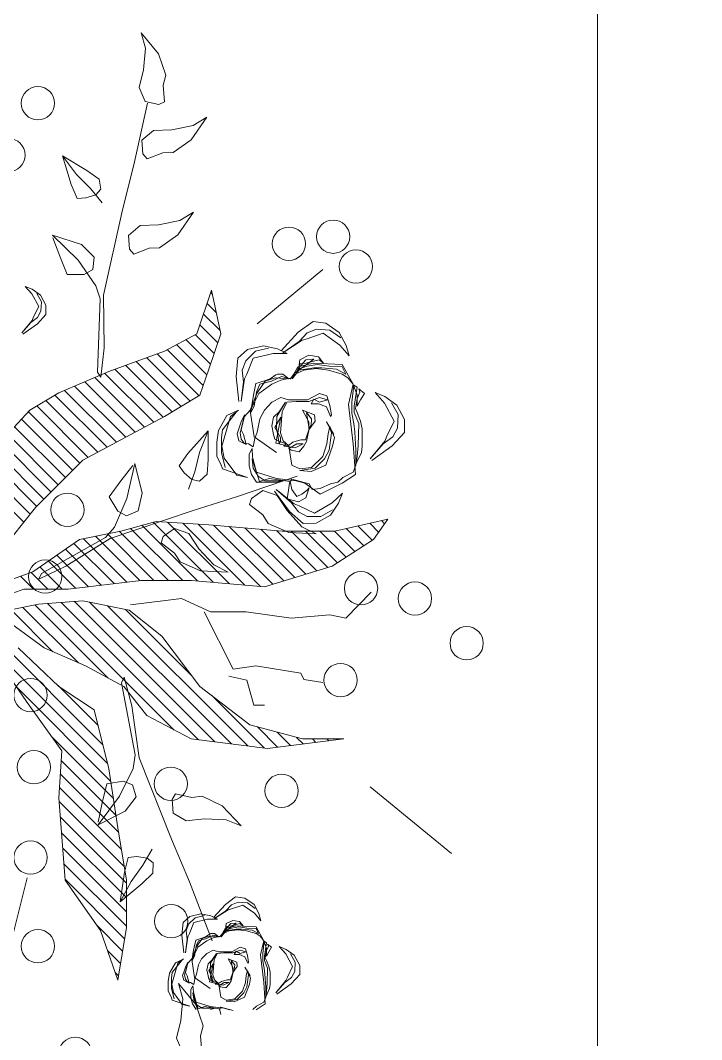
# Model space of a CAD drawing. Header units: millimetres. Extents: x -122165 to 59500, y -31598 to 53500.
# Drawn here: x 30374 to 30723, y -1679 to -1157 of the extents above; entities that cross this region are included whole.
import ezdxf

# ---------------------------------------------------------------- set-up
doc = ezdxf.new("R2010")
doc.units = ezdxf.units.MM
doc.header["$MEASUREMENT"] = 0
for name, color, linetype, lineweight in [('ARC_A_ R.C.C', 162, 'Continuous', 40), ('ARC_A_R.C.C. Hatch', 8, 'Continuous', 5), ('ARC_D_W Block', 252, 'Continuous', 20), ('Lan_Planter', 74, 'Continuous', 13)]:
    doc.layers.add(name, color=color, linetype=linetype, lineweight=lineweight)

# ---------------------------------------------------------------- blocks, each defined once
blk = doc.blocks.new('ARC$1$Existing Layout$0$col gf 180116')
at = {"layer": 'ARC_A_R.C.C. Hatch'}
h = blk.add_hatch(color=256, dxfattribs=at)
h.dxf.hatch_style = 1
h.paths.add_polyline_path([(201.73999, 26.78621), (202.64, 26.78621), (202.64, 26.48621), (201.73999, 26.48621)])
edge = h.paths.add_edge_path()
edge.add_line((216.33999, 22.98621), (216.13999, 22.98621))
edge.add_line((216.13999, 22.98621), (216.13999, 25.58621))
edge.add_line((216.13999, 25.58621), (218.33999, 25.58621))
edge.add_line((218.33999, 25.58621), (218.33999, 22.98621))
edge.add_line((218.33999, 22.98621), (218.03999, 22.98621))
h.paths.add_polyline_path([(207.13999, 25.88621), (207.43999, 25.88621), (207.43999, 26.78621), (207.13999, 26.78621)])
h.paths.add_polyline_path([(208.03999, 20.48621), (208.03999, 20.78621), (207.13999, 20.78621), (207.13999, 20.48621)])
h.paths.add_polyline_path([(202.63999, 32.78621), (202.63999, 32.48621), (201.73999, 32.48621), (201.73999, 32.78621)])
h.paths.add_polyline_path([(191.23999, 20.48621), (191.23999, 20.78621), (190.33999, 20.78621), (190.33999, 20.48621)])
h.paths.add_polyline_path([(184.03999, 20.48621), (184.03999, 20.78621), (183.13999, 20.78621), (183.13999, 20.48621)])
h.paths.add_polyline_path([(220.63999, 14.18621), (220.33999, 14.18621), (220.33999, 13.28621), (220.63999, 13.28621)])
h.paths.add_polyline_path([(220.63999, 20.48621), (220.63999, 20.78621), (219.73999, 20.78621), (219.73999, 20.48621)])
h.paths.add_polyline_path([(220.63999, 25.28621), (220.63999, 25.58621), (219.73999, 25.58621), (219.73999, 25.28621)])
h.paths.add_polyline_path([(220.63999, 32.78621), (220.63999, 32.48621), (219.73999, 32.48621), (219.73999, 32.78621)])
h.paths.add_polyline_path([(220.33999, 37.28621), (220.63999, 37.28621), (220.63999, 38.18621), (220.33999, 38.18621)])
h.paths.add_polyline_path([(201.13999, 43.28621), (201.43999, 43.28621), (201.43999, 44.18621), (201.13999, 44.18621)])
h.paths.add_polyline_path([(196.33999, 43.28621), (196.63999, 43.28621), (196.63999, 44.18621), (196.33999, 44.18621)])
h.paths.add_polyline_path([(190.33999, 43.28621), (190.63999, 43.28621), (190.63999, 44.18621), (190.33999, 44.18621)])
h.paths.add_polyline_path([(207.13999, 43.28621), (207.43999, 43.28621), (207.43999, 44.18621), (207.13999, 44.18621)])
h.paths.add_polyline_path([(220.63999, 56.78621), (220.33999, 56.78621), (220.33999, 55.88621), (220.63999, 55.88621)])
h.paths.add_polyline_path([(220.33999, 50.78621), (220.63999, 50.78621), (220.63999, 49.88621), (220.33999, 49.88621)])
h.paths.add_polyline_path([(226.33999, 50.78621), (226.63999, 50.78621), (226.63999, 49.88621), (226.33999, 49.88621)])
h.paths.add_polyline_path([(220.33999, 43.28621), (220.63999, 43.28621), (220.63999, 44.18621), (220.33999, 44.18621)])
h.paths.add_polyline_path([(232.63999, 44.18621), (232.63999, 43.88621), (231.73999, 43.88621), (231.73999, 44.18621)])
h.paths.add_polyline_path([(232.63999, 50.48621), (232.63999, 50.78621), (231.73999, 50.78621), (231.73999, 50.48621)])
h.paths.add_polyline_path([(232.63999, 55.88621), (232.63999, 56.18621), (231.73999, 56.18621), (231.73999, 55.88621)])
h.paths.add_polyline_path([(213.13999, 43.28621), (213.43999, 43.28621), (213.43999, 44.18621), (213.13999, 44.18621)])
h.paths.add_polyline_path([(226.63999, 7.88621), (226.63999, 8.18621), (225.73999, 8.18621), (225.73999, 7.88621)])
h.paths.add_polyline_path([(226.63999, 13.28621), (226.63999, 13.58621), (225.73999, 13.58621), (225.73999, 13.28621)])
h.paths.add_polyline_path([(201.73999, 20.78621), (201.73999, 20.48621), (202.63999, 20.48621), (202.63999, 20.78621)])
h.paths.add_polyline_path([(184.03999, 25.88621), (184.03999, 26.18621), (183.13999, 26.18621), (183.13999, 25.88621)])
h.paths.add_polyline_path([(183.13999, 14.18621), (183.13999, 13.88621), (184.03999, 13.88621), (184.03999, 14.18621)])
h.paths.add_polyline_path([(202.63999, 13.88621), (202.63999, 14.18621), (201.73999, 14.18621), (201.73999, 13.88621)])
h.paths.add_polyline_path([(196.33999, 13.28621), (196.63999, 13.28621), (196.63999, 14.18621), (196.33999, 14.18621)])
h.paths.add_polyline_path([(190.33999, 13.28621), (190.63999, 13.28621), (190.63999, 14.18621), (190.33999, 14.18621)])
h.paths.add_polyline_path([(196.33999, 25.88621), (196.63999, 25.88621), (196.63999, 26.78621), (196.33999, 26.78621)])
h.paths.add_polyline_path([(190.33999, 25.88621), (190.63999, 25.88621), (190.63999, 26.78621), (190.33999, 26.78621)])
h.paths.add_polyline_path([(214.03999, 13.28621), (214.03999, 13.58621), (213.13999, 13.58621), (213.13999, 13.28621)])
h.paths.add_polyline_path([(213.13999, 20.78621), (213.13999, 20.48621), (214.03999, 20.48621), (214.03999, 20.78621)])
h.paths.add_polyline_path([(213.43999, 26.78621), (213.13999, 26.78621), (213.13999, 25.88621), (213.43999, 25.88621)])
h.paths.add_polyline_path([(214.03999, 32.78621), (214.03999, 32.48621), (213.13999, 32.48621), (213.13999, 32.78621)])
h.paths.add_polyline_path([(214.03999, 7.88621), (214.03999, 8.18621), (213.13999, 8.18621), (213.13999, 7.88621)])
h.paths.add_polyline_path([(226.63999, 20.48621), (226.63999, 20.78621), (225.73999, 20.78621), (225.73999, 20.48621)])
h.paths.add_polyline_path([(226.63999, 25.28621), (226.63999, 25.58621), (225.73999, 25.58621), (225.73999, 25.28621)])
h.paths.add_polyline_path([(226.63999, 32.78621), (226.63999, 32.48621), (225.73999, 32.48621), (225.73999, 32.78621)])
h.paths.add_polyline_path([(226.63999, 37.28621), (226.63999, 37.58621), (225.73999, 37.58621), (225.73999, 37.28621)])
h.paths.add_polyline_path([(225.73999, 44.18621), (225.73999, 43.88621), (226.63999, 43.88621), (226.63999, 44.18621)])
h.paths.add_polyline_path([(226.63999, 56.78621), (226.33999, 56.78621), (226.33999, 55.88621), (226.63999, 55.88621)])
h.paths.add_polyline_path([(214.03999, 55.88621), (214.03999, 56.18621), (213.13999, 56.18621), (213.13999, 55.88621)])
h.paths.add_polyline_path([(213.13999, 37.28621), (213.43999, 37.28621), (213.43999, 38.18621), (213.13999, 38.18621)])
h.paths.add_polyline_path([(214.03999, 50.78621), (213.73999, 50.78621), (213.73999, 49.88621), (214.03999, 49.88621)])
h.paths.add_polyline_path([(207.13999, 37.28621), (207.43999, 37.28621), (207.43999, 38.18621), (207.13999, 38.18621)])
h.paths.add_polyline_path([(207.13999, 49.88621), (207.43999, 49.88621), (207.43999, 50.78621), (207.13999, 50.78621)])
h.paths.add_polyline_path([(183.13999, 50.18621), (183.13999, 49.88621), (184.03999, 49.88621), (184.03999, 50.18621)])
h.paths.add_polyline_path([(183.13999, 38.18621), (183.13999, 37.88621), (184.03999, 37.88621), (184.03999, 38.18621)])
h.paths.add_polyline_path([(201.73999, 37.58621), (201.73999, 37.28621), (202.63999, 37.28621), (202.63999, 37.58621)])
h.paths.add_polyline_path([(196.33999, 37.28621), (196.63999, 37.28621), (196.63999, 38.18621), (196.33999, 38.18621)])
h.paths.add_polyline_path([(190.33999, 37.28621), (190.63999, 37.28621), (190.63999, 38.18621), (190.33999, 38.18621)])
h.paths.add_polyline_path([(201.13999, 49.88621), (201.43999, 49.88621), (201.43999, 50.78621), (201.13999, 50.78621)])
h.paths.add_polyline_path([(196.33999, 49.88621), (196.63999, 49.88621), (196.63999, 50.78621), (196.33999, 50.78621)])
h.paths.add_polyline_path([(190.33999, 49.88621), (190.63999, 49.88621), (190.63999, 50.78621), (190.33999, 50.78621)])
h.paths.add_polyline_path([(220.63999, 8.18621), (220.33999, 8.18621), (220.33999, 7.28621), (220.63999, 7.28621)])
h.paths.add_polyline_path([(195.73999, 20.48621), (195.73999, 20.78621), (196.63999, 20.78621), (196.63999, 20.48621)])
h.paths.add_polyline_path([(183.13999, 43.58621), (183.13999, 43.28621), (184.03999, 43.28621), (184.03999, 43.58621)])
blk = doc.blocks.new('ARC')
at = {"layer": 'ARC_D_W Block', "lineweight": 13}
blk.add_line((30669.82, -4499.98, -1.5), (30669.82, 0, -1.5), dxfattribs=at)
at = {"layer": 'ARC_A_ R.C.C', "extrusion": (4.48937e-09, -4.26518e-20, 1), "xscale": 999.9941761349517, "yscale": 999.9941761349517, "zscale": 999.9941761349517}
blk.add_blockref('ARC$1$Existing Layout$0$col gf 180116', (-183138.93, -13286.14, -0.89), dxfattribs=at)
blk = doc.blocks.new('b-85')
at = {"color": 97, "true_color": 0x446a2a}
for p, q in [((-203.3, -174), (47.8, 77.1)), ((-177.4, -167.5), (32.9, 42.8)), ((123.3, -60.8), (182.8, -1.3)), ((134, -69.4), (196.9, -6.6)), ((144.6, -78.2), (209.4, -13.4)), ((-118.8, -64.4), (-62.6, -25.3)), ((32.9, -60.6), (20.1, -25.3)), ((154.3, -87.9), (221.9, -20.3)), ((222.7, -20.7), (274.6, -69)), ((-46.7, -88.2), (-3.2, -29.1)), ((4.2, -40.6), (12.7, -80.5)), ((44.5, -40.6), (56.2, -72.9)), ((143.1, -76.7), (83.8, -29.1)), ((164, -97.6), (232.1, -29.5)), ((173.7, -107.3), (242.2, -38.9)), ((-357.3, -65.2), (-434.7, -46)), ((-227, -178.2), (-100.3, -51.6)), ((-46.7, -52.9), (-98.6, -108.1)), ((-51.8, -100.1), (4.8, -43.4)), ((183.4, -117), (252.2, -48.2)), ((-185.6, -112), (-118.8, -64.4)), ((-66.8, -134.5), (8.2, -59.4)), ((32.9, -73.6), (50.2, -56.3)), ((32.9, -120.4), (32.9, -60.6)), ((193.1, -126.7), (262.3, -57.5)), ((202.8, -136.4), (272.3, -66.9)), ((-87.2, -174.2), (11.6, -75.4)), ((12.7, -80.5), (17, -140.3)), ((32.9, -93), (55.3, -70.5)), ((32.9, -112.4), (62.8, -82.4)), ((46.4, -81.2), (53.9, -84.7)), ((63.7, -117.3), (46.4, -81.2)), ((56.2, -72.9), (99.7, -135.7)), ((206.8, -140.3), (143.1, -76.7)), ((210.8, -147.8), (280.2, -78.4)), ((274.6, -69), (297.9, -108.1)), ((-157.5, -263.9), (13.6, -92.9)), ((-71, -144.2), (-46.7, -88.2)), ((34.1, -130.6), (70.7, -93.9)), ((53.9, -84.7), (102.7, -171)), ((217.6, -160.5), (287.5, -90.6)), ((-364.5, -199.4), (-275.2, -110.1)), ((-360.5, -116.6), (-249.2, -108.1)), ((-342.1, -196.4), (-254.2, -108.5)), ((-319, -192.7), (-235.3, -109)), ((-295.8, -188.9), (-217, -110.1)), ((-249.9, -181.8), (-166.6, -98.5)), ((-249.2, -108.1), (-185.6, -112)), ((-151.5, -161), (-97.6, -107.1)), ((-98.6, -108.1), (-130.4, -155.7)), ((36.1, -147.9), (78.7, -105.4)), ((224.4, -173.1), (294.7, -102.7)), ((297.9, -108.1), (326.6, -175.6)), ((457.8, -119.4), (482.4, -109.2)), ((477.1, -134), (511, -99.3)), ((511, -99.3), (498.3, -138.5)), ((-439.6, -196.9), (-359.2, -116.5)), ((-428.4, -164.1), (-360.5, -116.6)), ((-422.7, -199.4), (-338.2, -114.9)), ((-403.3, -199.4), (-317.2, -113.3)), ((-383.9, -199.4), (-296.2, -111.7)), ((-272.9, -185.3), (-198.7, -111.2)), ((-170.9, -296.7), (14.9, -111)), ((44.5, -219.3), (32.9, -120.4)), ((38.2, -165.3), (86.6, -116.8)), ((101.4, -177.4), (63.7, -117.3)), ((231.1, -185.7), (301.1, -115.7)), ((457.6, -142.1), (457.8, -119.4)), ((579.3, -124.8), (618.3, -112.9)), ((593.1, -131.8), (618.3, -112.9)), ((618.3, -112.9), (598.2, -146)), ((-173.6, -318.9), (16.2, -129.1)), ((40.2, -182.6), (94.5, -128.3)), ((99.7, -135.7), (111.3, -191.7)), ((237.9, -198.3), (306.9, -129.3)), ((442.7, -158), (477.1, -134)), ((560.5, -132.8), (579.3, -124.8)), ((561.2, -144.6), (560.5, -132.8)), ((574.1, -150.7), (593.1, -131.8)), ((-176.4, -341), (15.1, -149.5)), ((-98.6, -195.6), (-71, -144.2)), ((17, -140.3), (4.2, -203.2)), ((42.3, -200), (100.8, -141.4)), ((266.1, -250.8), (206.8, -140.3)), ((244.7, -210.9), (312.7, -142.9)), ((464.6, -153.7), (457.6, -142.1)), ((498.3, -138.5), (481.4, -155.8)), ((554.6, -166.4), (574.1, -150.7)), ((565.4, -157.8), (561.2, -144.6)), ((598.2, -146), (586.6, -162.3)), ((-495.2, -187.9), (-428.4, -164.1)), ((-456.3, -194.2), (-421.2, -159.1)), ((-285.8, -161), (-267.3, -197.8)), ((-247, -190.1), (-285.8, -161)), ((-256.1, -166.4), (-282, -161.1)), ((-130.4, -155.7), (-209.9, -175.6)), ((44.3, -217.3), (104.2, -157.4)), ((251.5, -223.5), (318.5, -156.5)), ((319.1, -164.9), (326, -160.3)), ((358.9, -169), (319.1, -164.9)), ((326, -160.3), (425.1, -163.6)), ((425.1, -163.6), (442.7, -158)), ((481.4, -155.8), (464.6, -153.7)), ((573, -164.9), (565.4, -157.8)), ((586.6, -162.3), (573, -164.9)), ((-473, -191.5), (-455.2, -173.7)), ((-209.9, -175.6), (-289.5, -187.9)), ((-230.2, -172.7), (-256.1, -166.4)), ((-226.5, -195.1), (-230.2, -172.7)), ((-179.1, -363.1), (10.2, -173.9)), ((44.5, -236.5), (107.5, -173.5)), ((139.1, -289.4), (101.4, -177.4)), ((102.7, -171), (116.7, -183.2)), ((138, -187.6), (157.5, -176)), ((157.5, -176), (179, -191.6)), ((258.3, -236.1), (324.3, -170.2)), ((326.6, -175.6), (354.1, -250.8)), ((429.9, -168.1), (358.9, -169)), ((545.1, -194.2), (429.9, -168.1)), ((-424.1, -199.4), (-495.2, -187.9)), ((-489.7, -188.8), (-485.3, -184.4)), ((-349.4, -196.8), (-389.8, -191)), ((-389.8, -191), (-364.9, -220.6)), ((-362, -205.8), (-389.8, -191)), ((-289.5, -187.9), (-360.5, -199.4)), ((-209.4, -208.5), (-247, -190.1)), ((44.5, -255.9), (110.9, -189.6)), ((111.3, -191.7), (124.1, -239.3)), ((116.7, -183.2), (155.1, -200)), ((131.7, -199.6), (138, -187.6)), ((179, -191.6), (199.7, -208)), ((265, -248.8), (329.7, -184.1)), ((-360.5, -199.4), (-424.1, -199.4)), ((-340.3, -221.5), (-362, -205.8)), ((-329.6, -201.8), (-349.4, -196.8)), ((-328.5, -213.5), (-329.6, -201.8)), ((-267.3, -197.8), (-247.9, -212.3)), ((-231.6, -207.7), (-226.5, -195.1)), ((-195.1, -216.5), (-124.9, -206.5)), ((-93.6, -192.8), (-191.1, -211.3)), ((-137.8, -227), (-98.6, -195.6)), ((-124.9, -206.5), (-86.1, -196.3)), ((-86.1, -196.3), (-93.6, -192.8)), ((-83.3, -286.7), (5.3, -198.2)), ((4.2, -203.2), (-30.7, -246.9)), ((11.7, -204.8), (20.1, -273.8)), ((44.5, -275.3), (114.9, -205)), ((138.6, -215), (131.7, -199.6)), ((155.1, -200), (202.3, -210.8)), ((272.3, -260.9), (334.9, -198.3)), ((485.5, -209.1), (492.2, -203.4)), ((492.2, -203.4), (510.7, -202)), ((510.7, -202), (524, -217.7)), ((605.9, -209.3), (545.1, -194.2)), ((-330.6, -227.2), (-328.5, -213.5)), ((-305, -260), (-195.1, -216.5)), ((-247.9, -212.3), (-231.6, -207.7)), ((-191.1, -211.3), (-209.4, -208.5)), ((43.8, -295.4), (119, -220.3)), ((44.5, -286.8), (44.5, -219.3)), ((162.3, -220.4), (138.6, -215)), ((202.3, -210.8), (162.3, -220.4)), ((279.5, -273.1), (340.1, -212.5)), ((493.6, -230.2), (485.5, -209.1)), ((524, -217.7), (524.9, -242.4)), ((689.2, -227.6), (605.9, -209.3)), ((620.8, -221.5), (639.3, -220)), ((639.3, -220), (652.5, -235.8)), ((691.3, -224.8), (710.2, -216.4)), ((710.2, -216.4), (734.1, -222.4)), ((784.4, -219.1), (755.8, -242.7)), ((763.7, -225), (784.4, -219.1)), ((-364.9, -220.6), (-350.8, -234.9)), ((-318.6, -234), (-340.3, -221.5)), ((-337, -235.4), (-330.6, -227.2)), ((-169.6, -286.8), (-137.8, -227)), ((286.8, -285.2), (345.3, -226.7)), ((494, -244.1), (493.6, -230.2)), ((614.1, -227.1), (620.8, -221.5)), ((622.1, -248.3), (614.1, -227.1)), ((687.6, -242.9), (691.3, -224.8)), ((734.1, -222.4), (763.7, -225)), ((-30.7, -246.9), (-98.6, -298.3)), ((42, -316.6), (123.1, -235.6)), ((81.5, -264.1), (95.4, -246.3)), ((95.4, -246.3), (103.7, -249.1)), ((124.1, -239.3), (119.8, -310.6)), ((294.1, -297.3), (350.5, -240.9)), ((511.3, -268.8), (494, -244.1)), ((524.9, -242.4), (530.6, -271.6)), ((652.5, -235.8), (653.4, -260.5)), ((691.2, -250.9), (687.6, -242.9)), ((755.8, -242.7), (727.2, -252.6)), ((-362.7, -284.3), (-305, -260)), ((-251.3, -261), (-269.8, -262.4)), ((-243.8, -265.5), (-251.3, -261)), ((40.2, -337.9), (123.1, -254.9)), ((103.7, -249.1), (114.5, -264.1)), ((294.8, -298.3), (266.1, -250.8)), ((307.9, -302.9), (356.2, -254.6)), ((354.1, -250.8), (377.5, -294.5)), ((622.5, -262.2), (622.1, -248.3)), ((653.4, -260.5), (659.1, -289.6)), ((713.7, -249.1), (691.2, -250.9)), ((727.2, -252.6), (713.7, -249.1)), ((-269.8, -262.4), (-280.4, -280)), ((-248.5, -287.6), (-243.8, -265.5)), ((20.1, -273.8), (2.1, -312.9)), ((57.7, -299.4), (69.8, -271.7)), ((69.8, -271.7), (81.5, -264.1)), ((114.5, -264.1), (108, -283.6)), ((189.8, -277.3), (199.5, -270.6)), ((199.5, -270.6), (216.1, -282.4)), ((322.2, -308), (362.9, -267.3)), ((542, -289.9), (511.3, -268.8)), ((530.6, -271.6), (542, -289.9)), ((639.8, -286.9), (622.5, -262.2)), ((-280.4, -280), (-277.5, -304.6)), ((-246.7, -301.5), (-248.5, -287.6)), ((-182.4, -389.6), (-169.6, -286.8)), ((36, -385.8), (44.5, -286.8)), ((38.3, -359.1), (121.9, -275.5)), ((108, -283.6), (87.4, -297.2)), ((167.7, -283), (191.4, -291.5)), ((178.6, -298), (180.7, -287.8)), ((180.7, -287.8), (189.8, -277.3)), ((216.1, -282.4), (246.6, -309.6)), ((336.7, -312.9), (369.7, -279.9)), ((670.5, -307.9), (639.8, -286.9)), ((-260, -328.6), (-246.7, -301.5)), ((-98.6, -298.3), (-150.6, -365.8)), ((36.5, -380.3), (120.7, -296.1)), ((55.8, -336.5), (57.7, -299.4)), ((87.4, -297.2), (65.5, -317.3)), ((157.9, -349.2), (139.1, -289.4)), ((187.9, -308.2), (178.6, -298)), ((191.4, -291.5), (217.3, -297.9)), ((217.3, -297.9), (246.6, -309.6)), ((329.8, -310.6), (294.8, -298.3)), ((351.2, -317.8), (376.4, -292.6)), ((365.7, -322.7), (389.8, -298.6)), ((377.5, -294.5), (436.8, -314.4)), ((659.1, -289.6), (670.5, -307.9)), ((-277.5, -304.6), (-278.7, -334.2)), ((-181.8, -385.3), (-111.1, -314.5)), ((2.1, -304.5), (-75.3, -343.6)), ((2.1, -312.9), (2.1, -361.2)), ((119.8, -310.6), (111.3, -409.5)), ((207.9, -309.7), (187.9, -308.2)), ((246.6, -309.6), (207.9, -309.7)), ((377.5, -326.7), (329.8, -310.6)), ((436.8, -314.4), (377.5, -326.7)), ((382, -325.8), (404.3, -303.5)), ((406.5, -320.7), (418.8, -308.4)), ((430.9, -315.7), (433.3, -313.2)), ((-287.1, -354.1), (-260, -328.6)), ((39.4, -396.8), (119.3, -316.9)), ((65.5, -317.3), (55.8, -336.5)), ((-278.7, -334.2), (-287.1, -354.1)), ((-84.8, -337.4), (-90.1, -362)), ((-75.3, -343.6), (-71, -374.2)), ((43.9, -411.7), (117.4, -338.2)), ((-150.6, -365.8), (-169.6, -437.1)), ((-90.1, -362), (-124.1, -371.2)), ((-124.1, -371.2), (-124.1, -385.8)), ((2.1, -361.2), (-6.4, -421.8)), ((48.4, -426.6), (115.6, -359.4)), ((-180.7, -403.5), (-153.3, -376.2)), ((-71, -374.2), (-80.6, -434.8)), ((52.9, -441.5), (113.8, -380.6)), ((121.3, -390.9), (133, -383.3)), ((464.4, -464.7), (391.2, -375.8)), ((-169.6, -493.1), (-182.4, -389.6)), ((63.6, -477), (36, -385.8)), ((109.2, -418.6), (121.3, -390.9)), ((-178.5, -420.8), (-160.4, -402.7)), ((57.4, -456.4), (112, -401.8)), ((111.3, -409.5), (111.3, -480.8)), ((-6.4, -421.8), (-2.1, -473.9)), ((61.9, -471.3), (111.3, -421.9)), ((107.3, -455.7), (109.2, -418.6)), ((-176.4, -438), (-167.5, -429.1)), ((-169.6, -437.1), (-169.6, -493.1)), ((-89.1, -438.7), (-93.3, -464.7)), ((-80.6, -434.8), (-89.1, -438.7)), ((117, -436.4), (107.3, -455.7)), ((121.5, -438), (121.9, -455.5)), ((-174.3, -455.3), (-169.6, -450.7)), ((68.3, -484.3), (111.3, -441.3)), ((75.9, -496.1), (111.3, -460.7)), ((-172.2, -472.6), (-169.6, -470.1)), ((-2.1, -473.9), (-6.4, -495.4)), ((99.7, -533), (63.6, -477)), ((83.5, -507.9), (111.3, -480.1)), ((111.3, -480.8), (127.2, -552.2)), ((-170, -489.9), (-169.6, -489.5)), ((-6.4, -495.4), (28.6, -529.9)), ((91.1, -519.7), (114.7, -496.1)), ((98.7, -531.5), (118.3, -511.9)), ((-324.4, -638.1), (-234.3, -528.4)), ((127.2, -552.2), (99.7, -533)), ((109.6, -539.9), (121.8, -527.8)), ((121.1, -547.9), (125.3, -543.7))]:
    blk.add_line(p, q, dxfattribs=at)
at = {"color": 30, "true_color": 0xef731a}
for p, q in [((377.4, -59.6), (391.3, -79)), ((379, -58.1), (393, -70.4)), ((395.8, -71.9), (379, -58.1)), ((441.6, -62.6), (431.7, -71.6)), ((437.8, -72), (441.6, -62.6)), ((391.3, -79), (404, -90.6)), ((393, -70.4), (399.7, -79.4)), ((400.4, -73.8), (395.8, -71.9)), ((399.7, -79.4), (408.1, -83.9)), ((414.7, -80.9), (400.4, -73.8)), ((431.7, -71.6), (414.7, -80.9)), ((420.8, -84.4), (432, -78.3)), ((429.9, -83.2), (437.8, -72)), ((404, -90.6), (416.2, -90.5)), ((408.1, -83.9), (420.8, -84.4)), ((416.2, -90.5), (429.9, -83.2)), ((482.4, -109.2), (507.2, -100)), ((-350.8, -234.9), (-337, -235.4)), ((-530.5, -284.8), (-522.3, -261.2)), ((-522.3, -261.2), (-517.8, -259.6)), ((-506.7, -260.1), (-520.8, -263.9)), ((-517.8, -259.6), (-510.4, -255.8)), ((-500.8, -260.7), (-511.9, -262.8)), ((-510.4, -255.8), (-497.1, -255.8)), ((-492.6, -260.1), (-506.7, -260.1)), ((-472.6, -268.7), (-500.8, -260.7)), ((-497.1, -255.8), (-485.9, -257.4)), ((-485.2, -261.2), (-492.6, -260.1)), ((-485.9, -257.4), (-471.8, -265.5)), ((-467.4, -275.2), (-485.2, -261.2)), ((-528.2, -274.6), (-530.5, -284.8)), ((-511.9, -262.8), (-528.2, -274.6)), ((-495.6, -276.8), (-488.9, -275.2)), ((-488.9, -275.2), (-484.4, -276.8)), ((-466.6, -276.2), (-472.6, -268.7)), ((-471.8, -265.5), (-467.4, -275.2)), ((-458.5, -276.8), (-434.7, -274.1)), ((-434.7, -274.1), (-417.6, -275.7)), ((-527.5, -288.6), (-534.9, -293.4)), ((-512.7, -289.1), (-534.2, -296.1)), ((-519.3, -286.4), (-527.5, -288.6)), ((-521.6, -290.2), (-512.7, -289.1)), ((-508.2, -286.4), (-519.3, -286.4)), ((-511.2, -289.7), (-503, -289.1)), ((-503, -289.1), (-508.2, -286.4)), ((-498.5, -285.9), (-501.5, -290.2)), ((-499.3, -283.8), (-495.6, -276.8)), ((-489.6, -281.1), (-499.3, -283.8)), ((-497.8, -281.6), (-498.5, -285.9)), ((-494.1, -278.9), (-497.8, -281.6)), ((-488.2, -277.8), (-494.1, -278.9)), ((-491.9, -291.3), (-467.4, -287.5)), ((-485.2, -278.9), (-489.6, -281.1)), ((-482.2, -279.5), (-488.2, -277.8)), ((-472.6, -282.1), (-485.2, -278.9)), ((-484.4, -276.8), (-477.8, -278.9)), ((-471.1, -282.1), (-482.2, -279.5)), ((-477.8, -278.9), (-471.1, -282.1)), ((-466.6, -287.5), (-472.6, -282.1)), ((-468.9, -288), (-460, -289.1)), ((-462.9, -291.3), (-468.9, -288)), ((-467.4, -287.5), (-451, -295.6)), ((-450.3, -294), (-466.6, -287.5)), ((-460, -289.1), (-451, -290.7)), ((-458.5, -278.9), (-439.9, -281.1)), ((-436.9, -282.1), (-458.5, -278.9)), ((-442.2, -315.2), (-362.7, -284.3)), ((-439.9, -281.1), (-428.8, -280)), ((-432.5, -284.3), (-436.9, -282.1)), ((-417.6, -290.2), (-432.5, -284.3)), ((-428.8, -280), (-419.9, -283.2)), ((-419.9, -283.2), (-411, -292.3)), ((-417.6, -275.7), (-409.5, -284.8)), ((-409.5, -284.8), (-405.8, -299.9)), ((-534.2, -296.1), (-531.2, -305.2)), ((-533.4, -301.5), (-529, -295)), ((-533.4, -319.2), (-533.4, -301.5)), ((-531.2, -312.2), (-525.3, -293.4)), ((-529, -295), (-521.6, -290.2)), ((-525.3, -293.4), (-517.1, -291.3)), ((-517.1, -291.3), (-511.2, -289.7)), ((-506.7, -312.2), (-491.9, -291.3)), ((-501.5, -290.2), (-493.4, -291.8)), ((-493.4, -291.8), (-487.4, -294)), ((-487.4, -294), (-474.8, -296.6)), ((-474.8, -296.6), (-466.6, -300.9)), ((-466.6, -300.9), (-459.2, -307.9)), ((-449.6, -293.4), (-462.9, -291.3)), ((-451, -290.7), (-441.4, -292.9)), ((-451, -295.6), (-442.1, -307.9)), ((-439.2, -301.5), (-450.3, -294)), ((-448.1, -294), (-449.6, -293.4)), ((-442.1, -296.6), (-448.1, -294)), ((-439.2, -307.4), (-442.1, -296.6)), ((-441.4, -292.9), (-439.2, -299.9)), ((-439.2, -299.9), (-436.9, -306.3)), ((-436.2, -311.1), (-439.2, -301.5)), ((-413.2, -309), (-417.6, -290.2)), ((-411, -292.3), (-408, -304.7)), ((-405.8, -299.9), (-408.7, -313.3)), ((-534.9, -312.7), (-533.4, -319.2)), ((-531.2, -305.2), (-534.2, -325.1)), ((-533.4, -331), (-531.2, -312.2)), ((-497.8, -311.7), (-500.8, -324)), ((-483, -312.2), (-498.5, -314.9)), ((-498.5, -314.9), (-496.3, -316)), ((-473.3, -316.5), (-497.8, -311.7)), ((-497.1, -317), (-494.1, -310.6)), ((-496.3, -316), (-492.6, -316)), ((-488.2, -316), (-495.6, -318.6)), ((-494.1, -310.6), (-489.6, -309.5)), ((-492.6, -316), (-483, -310.6)), ((-489.6, -309.5), (-481.5, -307.9)), ((-468.1, -317.6), (-488.2, -316)), ((-483, -310.6), (-473.3, -316.5)), ((-472.6, -312.7), (-483, -312.2)), ((-481.5, -307.9), (-473.3, -309.5)), ((-473.3, -309.5), (-468.1, -314.9)), ((-459.2, -320.8), (-472.6, -312.7)), ((-468.1, -314.9), (-459.2, -320.8)), ((-459.2, -307.9), (-454.8, -316.5)), ((-454.8, -316.5), (-457, -323.5)), ((-442.1, -307.9), (-438.4, -316.5)), ((-434.7, -317), (-439.2, -307.4)), ((-438.4, -316.5), (-436.2, -326.7)), ((-436.9, -306.3), (-433.2, -311.7)), ((-436.9, -324), (-436.2, -311.1)), ((-433.2, -311.7), (-432.5, -313.3)), ((-432.5, -313.3), (-432.5, -318.1)), ((-413.2, -322.4), (-413.2, -309)), ((-408.7, -313.3), (-413.2, -322.4)), ((-534.2, -325.1), (-541.6, -326.7)), ((-531.9, -326.7), (-536.4, -343.3)), ((-535.7, -324.6), (-531.9, -326.7)), ((-518.6, -326.7), (-522.3, -334.2)), ((-500.8, -324), (-518.6, -326.7)), ((-506, -333.7), (-504.5, -326.2)), ((-504.5, -326.2), (-503, -324)), ((-503, -324), (-498.5, -331.5)), ((-502.3, -329.9), (-500.8, -319.2)), ((-498.5, -337.4), (-502.3, -329.9)), ((-500.8, -319.2), (-498.5, -321.3)), ((-495.6, -318.6), (-500, -323.5)), ((-500, -323.5), (-497.1, -327.8)), ((-498.5, -321.3), (-497.1, -317)), ((-497.1, -327.8), (-494.8, -335.3)), ((-459.2, -321.9), (-468.1, -317.6)), ((-458.5, -331), (-459.2, -321.9)), ((-457, -323.5), (-457, -341.7)), ((-436.9, -325.6), (-434.7, -317)), ((-432.5, -318.1), (-436.9, -324)), ((-431.8, -329.4), (-436.9, -325.6)), ((-436.9, -327.2), (-427.3, -334.8)), ((-432.5, -329.9), (-436.9, -327.2)), ((-436.2, -326.7), (-425.8, -332.6)), ((-428.8, -338), (-432.5, -329.9)), ((-418.4, -347.6), (-431.8, -329.4)), ((-412.3, -318.2), (-401.7, -333.6)), ((-400.6, -336.5), (-412.3, -318.2)), ((-410.7, -316.8), (-393, -332.9)), ((183.4, -362.7), (195.1, -329)), ((195.1, -329), (201.5, -326.7)), ((217.4, -327.5), (197.2, -332.8)), ((201.5, -326.7), (212.1, -321.3)), ((225.8, -328.2), (209.9, -331.3)), ((212.1, -321.3), (231.1, -321.3)), ((237.5, -327.5), (217.4, -327.5)), ((266.1, -339.7), (225.8, -328.2)), ((231.1, -321.3), (247, -323.6)), ((248.1, -329), (237.5, -327.5)), ((247, -323.6), (267.2, -335.1)), ((273.6, -348.9), (248.1, -329)), ((-535.7, -339), (-533.4, -331)), ((-524.5, -345), (-523.8, -334.2)), ((-523.8, -334.2), (-521.6, -348.7)), ((-522.3, -334.2), (-520.8, -345.5)), ((-500.8, -338), (-506, -333.7)), ((-496.3, -340.7), (-500.8, -338)), ((-498.5, -331.5), (-498.5, -337.4)), ((-484.4, -343.3), (-496.3, -340.7)), ((-494.8, -335.3), (-494.8, -339.6)), ((-494.8, -339.6), (-488.9, -341.7)), ((-488.9, -341.7), (-485.2, -342.8)), ((-485.2, -342.8), (-477, -348.7)), ((-468.9, -340.7), (-484.4, -343.3)), ((-484.4, -342.8), (-480.7, -345)), ((-477.8, -342.8), (-484.4, -342.8)), ((-474.8, -341.2), (-477.8, -342.8)), ((-466.6, -336.9), (-474.8, -341.2)), ((-474.8, -345.5), (-468.9, -340.7)), ((-471.1, -348.2), (-466.6, -336.9)), ((-458.5, -342.8), (-458.5, -331)), ((-454.8, -353), (-458.5, -342.8)), ((-457, -341.7), (-451, -353)), ((-430.3, -331.5), (-422.8, -334.8)), ((-428.8, -333.7), (-430.3, -331.5)), ((-428.8, -333.1), (-424.3, -335.3)), ((-419.1, -334.2), (-428.8, -333.1)), ((-426.6, -347.6), (-428.8, -333.7)), ((-427.3, -349.8), (-428.8, -338)), ((-427.3, -334.8), (-425.1, -341.2)), ((-425.8, -332.6), (-422.1, -347.1)), ((-425.1, -341.2), (-423.6, -350.9)), ((-424.3, -335.3), (-419.1, -340.1)), ((-422.8, -334.8), (-422.1, -340.1)), ((-422.1, -340.1), (-420.6, -346)), ((-414.7, -342.8), (-419.1, -334.2)), ((-419.1, -340.1), (-418.4, -346.6)), ((-416.2, -351.9), (-414.7, -342.8)), ((-401.7, -333.6), (-393.6, -341.3)), ((-399.2, -341.3), (-400.6, -336.5)), ((-393.9, -356.4), (-399.2, -341.3)), ((-393.6, -341.3), (-390.1, -350.1)), ((-393, -332.9), (-383, -346.8)), ((209.9, -331.3), (186.6, -348.2)), ((274.6, -350.5), (266.1, -339.7)), ((267.2, -335.1), (273.6, -348.9)), ((-518.6, -358.9), (-524.5, -345)), ((-521.6, -348.7), (-512.7, -357.8)), ((-520.8, -345.5), (-510.4, -356.2)), ((-512.7, -357.8), (-504.5, -362.1)), ((-510.4, -356.2), (-498.5, -360)), ((-480.7, -345), (-474.8, -345.5)), ((-477, -348.7), (-471.1, -348.2)), ((-463.7, -359.4), (-460.7, -351.9)), ((-460.7, -345), (-456.2, -347.6)), ((-460.7, -351.9), (-460.7, -345)), ((-456.2, -347.6), (-459.2, -353)), ((-459.2, -353), (-457, -360.5)), ((-457, -360.5), (-454.8, -353)), ((-451, -353), (-453.3, -360)), ((-428.8, -361.6), (-427.3, -349.8)), ((-428, -369.1), (-426.6, -355.2)), ((-426.6, -355.2), (-426.6, -347.6)), ((-423.6, -350.9), (-425.1, -362.1)), ((-422.1, -347.1), (-423.6, -374.5)), ((-422.1, -356.8), (-416.2, -351.9)), ((-419.1, -352.5), (-422.1, -356.8)), ((-420.6, -346), (-419.1, -352.5)), ((-418.4, -346.6), (-418.4, -347.6)), ((-405.1, -372.1), (-393.9, -356.4)), ((-390.1, -350.1), (-391.1, -362.8)), ((-383, -346.8), (-384.5, -359)), ((185.6, -429.8), (157.9, -349.2)), ((186.6, -348.2), (183.4, -362.7)), ((228, -361.2), (233.3, -351.2)), ((241.7, -357.4), (228, -361.2)), ((235.4, -354.3), (230.1, -358.1)), ((233.3, -351.2), (242.8, -348.9)), ((243.9, -352.8), (235.4, -354.3)), ((248.1, -354.3), (241.7, -357.4)), ((242.8, -348.9), (249.2, -351.2)), ((252.3, -355.1), (243.9, -352.8)), ((266.1, -358.9), (248.1, -354.3)), ((249.2, -351.2), (258.7, -354.3)), ((268.3, -358.9), (252.3, -355.1)), ((258.7, -354.3), (268.3, -358.9)), ((286.3, -351.2), (320.2, -347.4)), ((286.3, -354.3), (312.8, -357.4)), ((317, -358.9), (286.3, -354.3)), ((312.8, -357.4), (328.7, -355.8)), ((320.2, -347.4), (344.6, -349.7)), ((328.7, -355.8), (341.4, -360.4)), ((344.6, -349.7), (356.3, -362.7)), ((-534.9, -370.2), (-530.5, -375)), ((-500.8, -365.4), (-518.6, -358.9)), ((-504.5, -362.1), (-488.2, -364.3)), ((-492.6, -367), (-500.8, -365.4)), ((-498.5, -360), (-488.9, -361.1)), ((-482.2, -362.7), (-492.6, -367)), ((-477.8, -359.4), (-489.6, -366.4)), ((-488.9, -361.1), (-482.2, -362.7)), ((-488.2, -364.3), (-483.7, -362.7)), ((-483.7, -362.7), (-477.8, -359.4)), ((-472.6, -363.2), (-463.7, -359.4)), ((-471.1, -364.3), (-472.6, -363.2)), ((-462.2, -362.7), (-471.1, -364.3)), ((-453.3, -360), (-462.2, -362.7)), ((-432.5, -374.5), (-428.8, -361.6)), ((-432.5, -377.7), (-428, -369.1)), ((-425.1, -362.1), (-425.8, -374.5)), ((-393.3, -371.7), (-405.4, -378.3)), ((-391.1, -362.8), (-398.4, -373.2)), ((-384.5, -359), (-393.3, -371.7)), ((133, -383.3), (146.9, -365.5)), ((146.9, -365.5), (155.2, -368.3)), ((155.2, -368.3), (166, -383.3)), ((187.7, -368.1), (177.1, -375)), ((208.9, -368.9), (178.1, -378.8)), ((185.6, -377.3), (196.2, -370.4)), ((199.3, -365), (187.7, -368.1)), ((196.2, -370.4), (208.9, -368.9)), ((215.2, -365), (199.3, -365)), ((202.5, -371.9), (211, -369.6)), ((211, -369.6), (222.7, -368.9)), ((222.7, -368.9), (215.2, -365)), ((229, -364.3), (224.8, -370.4)), ((224.8, -370.4), (236.4, -372.7)), ((230.1, -358.1), (229, -364.3)), ((238.6, -371.9), (273.6, -366.6)), ((274.6, -366.6), (266.1, -358.9)), ((271.4, -367.3), (284.2, -368.9)), ((279.9, -371.9), (271.4, -367.3)), ((273.6, -366.6), (296.9, -378.1)), ((297.9, -375.8), (274.6, -366.6)), ((284.2, -368.9), (296.9, -371.2)), ((296.9, -371.2), (310.7, -374.2)), ((323.4, -362), (317, -358.9)), ((344.6, -370.4), (323.4, -362)), ((341.4, -360.4), (354.1, -373.5)), ((351, -397.3), (344.6, -370.4)), ((356.3, -362.7), (361.6, -384.2)), ((-527.5, -386.8), (-535.7, -374.5)), ((-530.5, -375), (-525.3, -384.7)), ((-498.5, -384.7), (-527.5, -386.8)), ((-525.3, -384.7), (-518.6, -387.4)), ((-461.4, -380.4), (-498.5, -384.7)), ((-479.3, -385.2), (-487.4, -386.3)), ((-469.6, -383.6), (-479.3, -385.2)), ((-459.2, -383.6), (-469.6, -383.6)), ((-442.1, -384.7), (-461.4, -380.4)), ((-442.9, -385.2), (-459.2, -383.6)), ((-452.5, -388.4), (-442.1, -384.7)), ((-445.1, -388.4), (-442.9, -385.2)), ((-423.6, -374.5), (-442.1, -384.7)), ((-442.1, -384.7), (-436.2, -379.8)), ((-436.2, -379.8), (-432.5, -374.5)), ((-425.8, -374.5), (-432.5, -377.7)), ((-415.2, -380.9), (-405.1, -372.1)), ((-405.4, -378.3), (-415.2, -380.9)), ((166, -383.3), (159.5, -402.8)), ((177.1, -375), (177.1, -384.2)), ((177.1, -384.2), (177.1, -402.6)), ((178.1, -378.8), (182.4, -391.9)), ((179.2, -386.5), (185.6, -377.3)), ((182.4, -401.9), (190.9, -375)), ((190.9, -375), (202.5, -371.9)), ((217.4, -401.9), (238.6, -371.9)), ((236.4, -372.7), (244.9, -375.8)), ((244.9, -375.8), (263, -379.6)), ((263, -379.6), (274.6, -385.8)), ((299, -375), (279.9, -371.9)), ((296.9, -378.1), (309.6, -395.7)), ((313.8, -386.5), (297.9, -375.8)), ((301.1, -375.8), (299, -375)), ((309.6, -379.6), (301.1, -375.8)), ((313.8, -395), (309.6, -379.6)), ((310.7, -374.2), (313.8, -384.2)), ((313.8, -384.2), (317, -393.4)), ((354.1, -373.5), (358.4, -391.1)), ((361.6, -384.2), (357.3, -403.4)), ((-518.6, -387.4), (-510.4, -388.4)), ((-517.8, -387.4), (-506.7, -392.7)), ((-504.5, -387.4), (-517.8, -387.4)), ((-510.4, -388.4), (-500, -389.5)), ((-506.7, -392.7), (-500.8, -393.3)), ((-487.4, -386.3), (-504.5, -387.4)), ((-500.8, -393.3), (-494.1, -393.3)), ((-500, -389.5), (-479.3, -390)), ((-494.1, -393.3), (-484.4, -393.3)), ((-484.4, -393.3), (-477, -391.7)), ((-479.3, -390), (-468.9, -385.8)), ((-477, -391.7), (-468.9, -388.4)), ((-468.9, -385.8), (-462.9, -385.8)), ((-468.9, -388.4), (-465.1, -386.8)), ((-465.1, -386.8), (-455.5, -388.4)), ((-462.9, -385.8), (-445.1, -388.4)), ((-462.9, -388.4), (-452.5, -388.4)), ((-457, -391.7), (-462.9, -388.4)), ((-451, -395.4), (-457, -391.7)), ((-455.5, -388.4), (-449.6, -391.1)), ((-446.6, -390), (-451, -395.4)), ((-449.6, -391.1), (-446.6, -390)), ((165.1, -399.2), (137.7, -419.6)), ((182.4, -391.9), (178.1, -420.3)), ((179.2, -411.8), (179.2, -386.5)), ((235.4, -399.6), (241.7, -398)), ((241.7, -398), (253.4, -395.7)), ((253.4, -395.7), (265.1, -398)), ((265.1, -398), (272.5, -405.7)), ((274.6, -385.8), (285.2, -395.7)), ((285.2, -395.7), (291.6, -408)), ((309.6, -395.7), (314.9, -408)), ((318.1, -400.3), (313.8, -386.5)), ((320.2, -408.8), (313.8, -395)), ((317, -393.4), (322.3, -401.1)), ((351, -416.4), (351, -397.3)), ((-514.3, -402.4), (-500.4, -421.8)), ((-512.7, -400.9), (-498.7, -413.3)), ((-495.9, -414.7), (-512.7, -400.9)), ((-450.1, -405.4), (-460, -414.4)), ((-453.9, -414.8), (-450.1, -405.4)), ((159.5, -402.8), (138.9, -416.4)), ((147.9, -425.8), (167.2, -401.4)), ((167.2, -401.4), (149.9, -421.8)), ((177.1, -402.6), (179.2, -411.8)), ((179.2, -428.7), (182.4, -401.9)), ((223.7, -427.2), (225.8, -411.8)), ((230.1, -401.1), (225.8, -418.7)), ((225.8, -411.8), (229, -414.9)), ((233.3, -411.1), (226.9, -418)), ((251.3, -401.9), (229, -405.7)), ((229, -405.7), (232.2, -407.2)), ((229, -414.9), (231.1, -408.8)), ((265.1, -408), (230.1, -401.1)), ((231.1, -408.8), (235.4, -399.6)), ((232.2, -407.2), (237.5, -407.2)), ((243.9, -407.2), (233.3, -411.1)), ((237.5, -407.2), (251.3, -399.6)), ((272.5, -409.5), (243.9, -407.2)), ((251.3, -399.6), (265.1, -408)), ((266.1, -402.6), (251.3, -401.9)), ((285.2, -414.1), (266.1, -402.6)), ((272.5, -405.7), (285.2, -414.1)), ((285.2, -415.7), (272.5, -409.5)), ((291.6, -408), (288.4, -418)), ((314.9, -408), (318.1, -422.6)), ((317, -418.7), (318.1, -400.3)), ((317, -421), (320.2, -408.8)), ((323.4, -410.3), (317, -418.7)), ((322.3, -401.1), (323.4, -403.4)), ((323.4, -403.4), (323.4, -410.3)), ((357.3, -403.4), (351, -416.4)), ((352.2, -410.5), (367.4, -432.4)), ((369, -436.6), (352.2, -410.5)), ((354.5, -408.4), (379.8, -431.4)), ((-500.4, -421.8), (-487.7, -433.4)), ((-498.7, -413.3), (-492, -422.2)), ((-491.3, -416.6), (-495.9, -414.7)), ((-492, -422.2), (-483.6, -426.7)), ((-477, -423.7), (-491.3, -416.6)), ((-483.6, -426.7), (-470.9, -427.2)), ((-460, -414.4), (-477, -423.7)), ((-475.5, -433.3), (-461.8, -426)), ((-470.9, -427.2), (-459.7, -421.1)), ((-461.8, -426), (-453.9, -414.8)), ((138.9, -416.4), (117, -436.4)), ((137.7, -419.6), (121.5, -438)), ((149.9, -421.8), (137.3, -431.6)), ((145.3, -432.4), (147.9, -425.8)), ((150.6, -431.8), (154.8, -416.4)), ((154.8, -416.4), (166.5, -418)), ((167.5, -422.6), (158, -429.5)), ((166.5, -418), (176, -419.5)), ((178.1, -420.3), (167.5, -422.6)), ((181.3, -422.6), (174.9, -446.3)), ((176, -419.5), (181.3, -422.6)), ((200.4, -422.6), (195.1, -433.3)), ((225.8, -418.7), (200.4, -422.6)), ((218.4, -432.5), (220.5, -421.8)), ((220.5, -421.8), (222.7, -418.7)), ((222.7, -418.7), (229, -429.5)), ((226.9, -418), (231.1, -424.1)), ((231.1, -424.1), (234.3, -434.8)), ((286.3, -428.7), (285.2, -415.7)), ((288.4, -418), (288.4, -444)), ((324.4, -426.4), (317, -421)), ((317, -423.3), (330.8, -434.1)), ((323.4, -427.2), (317, -423.3)), ((318.1, -422.6), (332.9, -431)), ((343.5, -452.5), (324.4, -426.4)), ((-487.7, -433.4), (-475.5, -433.3)), ((137.3, -431.6), (131.1, -443.6)), ((135.6, -453.1), (145.3, -432.4)), ((155.9, -441.7), (150.6, -431.8)), ((158, -429.5), (161.2, -436.4)), ((161.2, -436.4), (166.5, -443.3)), ((161.2, -460.9), (176, -440.2)), ((176, -440.2), (179.2, -428.7)), ((191.9, -448.6), (193, -433.3)), ((193, -433.3), (196.2, -454)), ((195.1, -433.3), (197.2, -449.4)), ((225.8, -438.7), (218.4, -432.5)), ((229, -437.9), (223.7, -427.2)), ((232.2, -442.5), (225.8, -438.7)), ((229, -429.5), (229, -437.9)), ((234.3, -434.8), (234.3, -441)), ((274.6, -437.1), (263, -443.3)), ((268.3, -453.2), (274.6, -437.1)), ((286.3, -445.6), (286.3, -428.7)), ((328.7, -438.7), (323.4, -427.2)), ((326.6, -429.5), (337.2, -434.1)), ((328.7, -432.5), (326.6, -429.5)), ((328.7, -431.8), (335.1, -434.8)), ((342.5, -433.3), (328.7, -431.8)), ((331.9, -452.5), (328.7, -432.5)), ((330.8, -455.5), (328.7, -438.7)), ((330.8, -434.1), (334, -443.3)), ((332.9, -431), (338.2, -451.7)), ((335.1, -434.8), (342.5, -441.7)), ((337.2, -434.1), (338.2, -441.7)), ((348.8, -445.6), (342.5, -433.3)), ((367.4, -432.4), (379, -443.4)), ((370.9, -443.4), (369, -436.6)), ((379.8, -431.4), (394.1, -451.3)), ((131.1, -443.6), (130.8, -461.8)), ((149.4, -477), (135.6, -453.1)), ((169.6, -446.3), (155.9, -441.7)), ((166.5, -443.3), (169.6, -446.3)), ((174.9, -446.3), (167.5, -450.2)), ((167.5, -450.2), (168.6, -460.9)), ((200.4, -468.6), (191.9, -448.6)), ((196.2, -454), (208.9, -467)), ((197.2, -449.4), (212.1, -464.7)), ((249.2, -446.3), (232.2, -442.5)), ((234.3, -441), (242.8, -444)), ((242.8, -444), (248.1, -445.6)), ((248.1, -445.6), (259.8, -454)), ((271.4, -442.5), (249.2, -446.3)), ((249.2, -445.6), (254.5, -448.6)), ((258.7, -445.6), (249.2, -445.6)), ((254.5, -448.6), (263, -449.4)), ((263, -443.3), (258.7, -445.6)), ((259.8, -454), (268.3, -453.2)), ((263, -449.4), (271.4, -442.5)), ((283.1, -448.6), (289.5, -452.5)), ((283.1, -458.6), (283.1, -448.6)), ((289.5, -452.5), (285.2, -460.1)), ((291.6, -460.1), (286.3, -445.6)), ((288.4, -444), (296.9, -460.1)), ((331.9, -463.2), (331.9, -452.5)), ((334, -443.3), (336.1, -457.1)), ((338.2, -451.7), (336.1, -490.8)), ((338.2, -441.7), (340.4, -450.2)), ((340.4, -450.2), (342.5, -459.4)), ((342.5, -441.7), (343.5, -450.9)), ((343.5, -450.9), (343.5, -452.5)), ((346.7, -458.6), (348.8, -445.6)), ((378.5, -464.9), (370.9, -443.4)), ((379, -443.4), (383.9, -456)), ((394.1, -451.3), (392, -468.6)), ((121.9, -455.5), (132.7, -474.8)), ((130.8, -461.8), (139.8, -477.6)), ((176, -490.8), (161.2, -460.9)), ((168.6, -460.9), (174.9, -474.7)), ((208.9, -467), (220.5, -473.2)), ((212.1, -464.7), (229, -470.1)), ((278.9, -469.3), (283.1, -458.6)), ((285.2, -460.1), (288.4, -470.9)), ((288.4, -470.9), (291.6, -460.1)), ((296.9, -460.1), (293.7, -470.1)), ((328.7, -472.4), (330.8, -455.5)), ((329.8, -483.1), (331.9, -463.2)), ((336.1, -457.1), (334, -473.2)), ((338.2, -465.5), (346.7, -458.6)), ((342.5, -459.4), (338.2, -465.5)), ((362.5, -487.4), (378.5, -464.9)), ((383.9, -456), (382.5, -474.1)), ((132.7, -474.8), (148.9, -485.8)), ((162.5, -491), (149.4, -477)), ((174.9, -474.7), (177.1, -484.7)), ((225.8, -477.8), (200.4, -468.6)), ((220.5, -473.2), (243.9, -476.2)), ((237.5, -480.1), (225.8, -477.8)), ((229, -470.1), (242.8, -471.6)), ((252.3, -473.9), (237.5, -480.1)), ((258.7, -469.3), (241.7, -479.3)), ((242.8, -471.6), (252.3, -473.9)), ((243.9, -476.2), (250.2, -473.9)), ((250.2, -473.9), (258.7, -469.3)), ((266.1, -474.7), (278.9, -469.3)), ((268.3, -476.2), (266.1, -474.7)), ((281, -473.9), (268.3, -476.2)), ((293.7, -470.1), (281, -473.9)), ((323.4, -490.8), (328.7, -472.4)), ((334, -473.2), (332.9, -490.8)), ((382.5, -474.1), (372.1, -488.9)), ((392, -468.6), (379.3, -486.8)), ((148.9, -485.8), (162.5, -491)), ((187.7, -508.5), (176, -490.8)), ((177.1, -484.7), (183.4, -491.6)), ((183.4, -491.6), (190.9, -505.4)), ((336.1, -490.8), (309.6, -505.4)), ((318.1, -498.5), (323.4, -490.8)), ((323.4, -495.4), (329.8, -483.1)), ((332.9, -490.8), (323.4, -495.4)), ((348.1, -500), (362.5, -487.4)), ((379.3, -486.8), (362.1, -496.2)), ((229, -505.4), (187.7, -508.5)), ((190.9, -505.4), (200.4, -509.2)), ((200.4, -509.2), (212.1, -510.8)), ((201.5, -509.2), (217.4, -516.9)), ((220.5, -509.2), (201.5, -509.2)), ((244.9, -507.7), (220.5, -509.2)), ((282, -499.3), (229, -505.4)), ((256.6, -506.2), (244.9, -507.7)), ((270.4, -503.9), (256.6, -506.2)), ((256.6, -513.1), (271.4, -506.9)), ((285.2, -503.9), (270.4, -503.9)), ((271.4, -506.9), (279.9, -506.9)), ((271.4, -510.8), (276.7, -508.5)), ((276.7, -508.5), (290.5, -510.8)), ((279.9, -506.9), (305.4, -510.8)), ((309.6, -505.4), (282, -499.3)), ((308.5, -506.2), (285.2, -503.9)), ((294.8, -510.8), (309.6, -505.4)), ((305.4, -510.8), (308.5, -506.2)), ((309.6, -505.4), (318.1, -498.5)), ((362.1, -496.2), (348.1, -500)), ((212.1, -510.8), (226.9, -512.3)), ((217.4, -516.9), (225.8, -517.7)), ((225.8, -517.7), (235.4, -517.7)), ((226.9, -512.3), (256.6, -513.1)), ((235.4, -517.7), (249.2, -517.7)), ((249.2, -517.7), (259.8, -515.4)), ((259.8, -515.4), (271.4, -510.8)), ((279.9, -510.8), (294.8, -510.8)), ((288.4, -515.4), (279.9, -510.8)), ((296.9, -520.7), (288.4, -515.4)), ((290.5, -510.8), (299, -514.6)), ((303.2, -513.1), (296.9, -520.7)), ((299, -514.6), (303.2, -513.1)), ((206.5, -530.6), (226.4, -558.4)), ((208.8, -528.6), (228.9, -546.2)), ((232.8, -548.3), (208.8, -528.6)), ((298.3, -535), (284, -547.8)), ((292.9, -548.4), (298.3, -535)), ((228.9, -546.2), (238.4, -559)), ((239.4, -551), (232.8, -548.3)), ((284, -547.8), (259.9, -561.1)), ((281.5, -564.4), (292.9, -548.4)), ((226.4, -558.4), (244.5, -575)), ((238.4, -559), (250.3, -565.4)), ((259.9, -561.1), (239.4, -551)), ((262, -574.9), (281.5, -564.4)), ((268.5, -566.1), (284.5, -557.4)), ((244.5, -575), (262, -574.9)), ((250.3, -565.4), (268.5, -566.1))]:
    blk.add_line(p, q, dxfattribs=at)
at = {"color": 97, "true_color": 0x446a2a}
for centre in [(619.2, -39.9), (-329.8, -69.8), (-207.8, -74.4), (-110.3, -69.8), (-449.6, -79.8), (49.8, -89.7), (689.2, -79.8), (140, -119.6), (868.4, -209.4), (-230.1, -259.2), (-239.6, -408.8), (499.4, -418.7), (-90.1, -488.5), (508.9, -478.5), (33.9, -516.1), (468.6, -509.2), (20.1, -589), (-40.3, -658.8)]:
    blk.add_circle(centre, 22.5, dxfattribs=at)
blk = doc.blocks.new('ARC$0$Existing Layout$0$col gf 180116')
at = {"true_color": 0x3d3dff}
h = blk.add_hatch(color=160, dxfattribs=at)
h.dxf.hatch_style = 1
h.paths.add_polyline_path([(201.73999, 26.78621), (202.64, 26.78621), (202.64, 26.48621), (201.73999, 26.48621)])
edge = h.paths.add_edge_path()
edge.add_line((216.33999, 22.98621), (216.13999, 22.98621))
edge.add_line((216.13999, 22.98621), (216.13999, 25.58621))
edge.add_line((216.13999, 25.58621), (218.33999, 25.58621))
edge.add_line((218.33999, 25.58621), (218.33999, 22.98621))
edge.add_line((218.33999, 22.98621), (218.03999, 22.98621))
h.paths.add_polyline_path([(207.13999, 25.88621), (207.43999, 25.88621), (207.43999, 26.78621), (207.13999, 26.78621)])
h.paths.add_polyline_path([(208.03999, 20.48621), (208.03999, 20.78621), (207.13999, 20.78621), (207.13999, 20.48621)])
h.paths.add_polyline_path([(202.63999, 32.78621), (202.63999, 32.48621), (201.73999, 32.48621), (201.73999, 32.78621)])
h.paths.add_polyline_path([(191.23999, 20.48621), (191.23999, 20.78621), (190.33999, 20.78621), (190.33999, 20.48621)])
h.paths.add_polyline_path([(184.03999, 20.48621), (184.03999, 20.78621), (183.13999, 20.78621), (183.13999, 20.48621)])
h.paths.add_polyline_path([(220.63999, 14.18621), (220.33999, 14.18621), (220.33999, 13.28621), (220.63999, 13.28621)])
h.paths.add_polyline_path([(220.63999, 20.48621), (220.63999, 20.78621), (219.73999, 20.78621), (219.73999, 20.48621)])
h.paths.add_polyline_path([(220.63999, 25.28621), (220.63999, 25.58621), (219.73999, 25.58621), (219.73999, 25.28621)])
h.paths.add_polyline_path([(220.63999, 32.78621), (220.63999, 32.48621), (219.73999, 32.48621), (219.73999, 32.78621)])
h.paths.add_polyline_path([(220.33999, 37.28621), (220.63999, 37.28621), (220.63999, 38.18621), (220.33999, 38.18621)])
h.paths.add_polyline_path([(201.13999, 43.28621), (201.43999, 43.28621), (201.43999, 44.18621), (201.13999, 44.18621)])
h.paths.add_polyline_path([(196.33999, 43.28621), (196.63999, 43.28621), (196.63999, 44.18621), (196.33999, 44.18621)])
h.paths.add_polyline_path([(190.33999, 43.28621), (190.63999, 43.28621), (190.63999, 44.18621), (190.33999, 44.18621)])
h.paths.add_polyline_path([(207.13999, 43.28621), (207.43999, 43.28621), (207.43999, 44.18621), (207.13999, 44.18621)])
h.paths.add_polyline_path([(220.63999, 56.78621), (220.33999, 56.78621), (220.33999, 55.88621), (220.63999, 55.88621)])
h.paths.add_polyline_path([(220.33999, 50.78621), (220.63999, 50.78621), (220.63999, 49.88621), (220.33999, 49.88621)])
h.paths.add_polyline_path([(226.33999, 50.78621), (226.63999, 50.78621), (226.63999, 49.88621), (226.33999, 49.88621)])
h.paths.add_polyline_path([(220.33999, 43.28621), (220.63999, 43.28621), (220.63999, 44.18621), (220.33999, 44.18621)])
h.paths.add_polyline_path([(232.63999, 44.18621), (232.63999, 43.88621), (231.73999, 43.88621), (231.73999, 44.18621)])
h.paths.add_polyline_path([(232.63999, 50.48621), (232.63999, 50.78621), (231.73999, 50.78621), (231.73999, 50.48621)])
h.paths.add_polyline_path([(232.63999, 55.88621), (232.63999, 56.18621), (231.73999, 56.18621), (231.73999, 55.88621)])
h.paths.add_polyline_path([(213.13999, 43.28621), (213.43999, 43.28621), (213.43999, 44.18621), (213.13999, 44.18621)])
h.paths.add_polyline_path([(226.63999, 7.88621), (226.63999, 8.18621), (225.73999, 8.18621), (225.73999, 7.88621)])
h.paths.add_polyline_path([(226.63999, 13.28621), (226.63999, 13.58621), (225.73999, 13.58621), (225.73999, 13.28621)])
h.paths.add_polyline_path([(201.73999, 20.78621), (201.73999, 20.48621), (202.63999, 20.48621), (202.63999, 20.78621)])
h.paths.add_polyline_path([(184.03999, 25.88621), (184.03999, 26.18621), (183.13999, 26.18621), (183.13999, 25.88621)])
h.paths.add_polyline_path([(183.13999, 14.18621), (183.13999, 13.88621), (184.03999, 13.88621), (184.03999, 14.18621)])
h.paths.add_polyline_path([(202.63999, 13.88621), (202.63999, 14.18621), (201.73999, 14.18621), (201.73999, 13.88621)])
h.paths.add_polyline_path([(196.33999, 13.28621), (196.63999, 13.28621), (196.63999, 14.18621), (196.33999, 14.18621)])
h.paths.add_polyline_path([(190.33999, 13.28621), (190.63999, 13.28621), (190.63999, 14.18621), (190.33999, 14.18621)])
h.paths.add_polyline_path([(196.33999, 25.88621), (196.63999, 25.88621), (196.63999, 26.78621), (196.33999, 26.78621)])
h.paths.add_polyline_path([(190.33999, 25.88621), (190.63999, 25.88621), (190.63999, 26.78621), (190.33999, 26.78621)])
h.paths.add_polyline_path([(214.03999, 13.28621), (214.03999, 13.58621), (213.13999, 13.58621), (213.13999, 13.28621)])
h.paths.add_polyline_path([(213.13999, 20.78621), (213.13999, 20.48621), (214.03999, 20.48621), (214.03999, 20.78621)])
h.paths.add_polyline_path([(213.43999, 26.78621), (213.13999, 26.78621), (213.13999, 25.88621), (213.43999, 25.88621)])
h.paths.add_polyline_path([(214.03999, 32.78621), (214.03999, 32.48621), (213.13999, 32.48621), (213.13999, 32.78621)])
h.paths.add_polyline_path([(214.03999, 7.88621), (214.03999, 8.18621), (213.13999, 8.18621), (213.13999, 7.88621)])
h.paths.add_polyline_path([(226.63999, 20.48621), (226.63999, 20.78621), (225.73999, 20.78621), (225.73999, 20.48621)])
h.paths.add_polyline_path([(226.63999, 25.28621), (226.63999, 25.58621), (225.73999, 25.58621), (225.73999, 25.28621)])
h.paths.add_polyline_path([(226.63999, 32.78621), (226.63999, 32.48621), (225.73999, 32.48621), (225.73999, 32.78621)])
h.paths.add_polyline_path([(226.63999, 37.28621), (226.63999, 37.58621), (225.73999, 37.58621), (225.73999, 37.28621)])
h.paths.add_polyline_path([(225.73999, 44.18621), (225.73999, 43.88621), (226.63999, 43.88621), (226.63999, 44.18621)])
h.paths.add_polyline_path([(226.63999, 56.78621), (226.33999, 56.78621), (226.33999, 55.88621), (226.63999, 55.88621)])
h.paths.add_polyline_path([(214.03999, 55.88621), (214.03999, 56.18621), (213.13999, 56.18621), (213.13999, 55.88621)])
h.paths.add_polyline_path([(213.13999, 37.28621), (213.43999, 37.28621), (213.43999, 38.18621), (213.13999, 38.18621)])
h.paths.add_polyline_path([(214.03999, 50.78621), (213.73999, 50.78621), (213.73999, 49.88621), (214.03999, 49.88621)])
h.paths.add_polyline_path([(207.13999, 37.28621), (207.43999, 37.28621), (207.43999, 38.18621), (207.13999, 38.18621)])
h.paths.add_polyline_path([(207.13999, 49.88621), (207.43999, 49.88621), (207.43999, 50.78621), (207.13999, 50.78621)])
h.paths.add_polyline_path([(183.13999, 50.18621), (183.13999, 49.88621), (184.03999, 49.88621), (184.03999, 50.18621)])
h.paths.add_polyline_path([(183.13999, 38.18621), (183.13999, 37.88621), (184.03999, 37.88621), (184.03999, 38.18621)])
h.paths.add_polyline_path([(201.73999, 37.58621), (201.73999, 37.28621), (202.63999, 37.28621), (202.63999, 37.58621)])
h.paths.add_polyline_path([(196.33999, 37.28621), (196.63999, 37.28621), (196.63999, 38.18621), (196.33999, 38.18621)])
h.paths.add_polyline_path([(190.33999, 37.28621), (190.63999, 37.28621), (190.63999, 38.18621), (190.33999, 38.18621)])
h.paths.add_polyline_path([(201.13999, 49.88621), (201.43999, 49.88621), (201.43999, 50.78621), (201.13999, 50.78621)])
h.paths.add_polyline_path([(196.33999, 49.88621), (196.63999, 49.88621), (196.63999, 50.78621), (196.33999, 50.78621)])
h.paths.add_polyline_path([(190.33999, 49.88621), (190.63999, 49.88621), (190.63999, 50.78621), (190.33999, 50.78621)])
h.paths.add_polyline_path([(220.63999, 8.18621), (220.33999, 8.18621), (220.33999, 7.28621), (220.63999, 7.28621)])
h.paths.add_polyline_path([(195.73999, 20.48621), (195.73999, 20.78621), (196.63999, 20.78621), (196.63999, 20.48621)])
h.paths.add_polyline_path([(183.13999, 43.58621), (183.13999, 43.28621), (184.03999, 43.28621), (184.03999, 43.58621)])

msp = doc.modelspace()

# ---------------------------------------------------------------- block references
msp.add_blockref('ARC', (0, 0))
at = {"layer": 'ARC_A_ R.C.C', "xscale": 999.9941761349517, "yscale": 999.9941761349517, "zscale": 999.9941761349517}
msp.add_blockref('ARC$0$Existing Layout$0$col gf 180116', (-183138.93, -13286.14, -0.89), dxfattribs=at)
at = {"layer": 'Lan_Planter', "xscale": 0.3794487534784165, "yscale": 0.3794487534784165, "zscale": 0.3794487534784165, "rotation": 90}
for p in [(30352.84, -1460.97, -0.89), (30371.97, -1948.25, -0.89)]:
    msp.add_blockref('b-85', p, dxfattribs=at)

doc.saveas('drawing.dxf')
